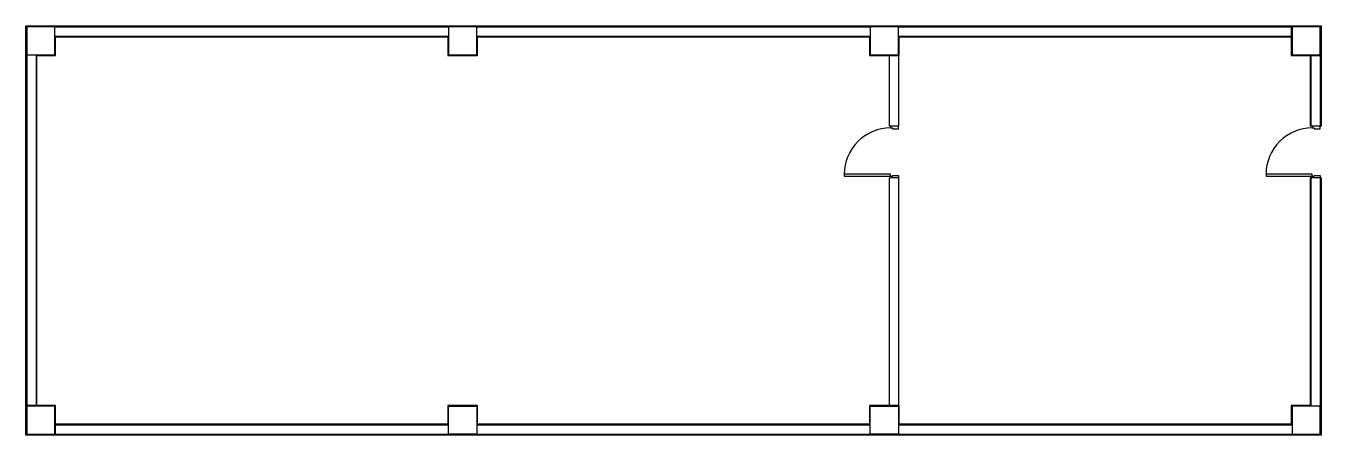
# Model space of a CAD drawing. Header units: millimetres. Extents: x 3277 to 30917, y 1449 to 10189.
import ezdxf

# ---------------------------------------------------------------- set-up
doc = ezdxf.new("R2010")
doc.units = ezdxf.units.MM
for name, color, linetype in [('AA-DWXM-DOOR', 4, 'Continuous'), ('AA-WAXM-CONC', 2, 'Continuous'), ('AA-WAXS-FIN1', 6, 'Continuous'), ('AA-XXXX-OPEN', 1, 'Continuous'), ('PBTEX', 4, 'Continuous')]:
    doc.layers.add(name, color=color, linetype=linetype)

# ---------------------------------------------------------------- blocks, each defined once
blk = doc.blocks.new('PD-01')
at = {"layer": 'AA-DWXM-DOOR'}
blk.add_lwpolyline([(30, 1155), (30, 170), (75, 170), (75, 1155), (30, 1155)], dxfattribs=at)
for points in [[(45, 0), (-5, 0), (-5, 170), (30, 170), (30, 125), (45, 125)], [(1095, 0), (1095, 170), (1060, 170), (1060, 125), (1045, 125), (1045, 0)]]:
    blk.add_lwpolyline(points, close=True, dxfattribs=at)
at = {"layer": 'AA-XXXX-OPEN'}
blk.add_arc((75, 170), 985, 360, 90, dxfattribs=at)

msp = doc.modelspace()

# ---------------------------------------------------------------- linework, layer by layer
at = {"layer": 'AA-WAXM-CONC'}
for p, q in [((3897, 10169), (12297, 10169)), ((3897, 9969), (12297, 9969)), ((12897, 10169), (21297, 10169)), ((12897, 9969), (21297, 9969)), ((21897, 10169), (30297, 10169)), ((21897, 9969), (30297, 9969)), ((3297, 9569), (3297, 2069)), ((3497, 9569), (3497, 2069)), ((21697, 9569), (21697, 8044)), ((21897, 9569), (21897, 8044)), ((30697, 9569), (30697, 8044)), ((30897, 9569), (30897, 8044)), ((21897, 8044), (21697, 8044)), ((30897, 8044), (30697, 8044)), ((21697, 6944), (21697, 2069)), ((21897, 6944), (21897, 2069)), ((30697, 6944), (30697, 2069)), ((30897, 6944), (30697, 6944)), ((30897, 6944), (30897, 2069)), ((3897, 1669), (12297, 1669)), ((12897, 1669), (21297, 1669)), ((21897, 1669), (30297, 1669)), ((3897, 1469), (12297, 1469)), ((12897, 1469), (21297, 1469)), ((21897, 1469), (30297, 1469))]:
    msp.add_line(p, q, dxfattribs=at)
at = {"layer": 'AA-WAXS-FIN1'}
for p, q in [((30697, 8044), (30682, 8044)), ((30917, 8044), (30897, 8044)), ((30697, 6944), (30682, 6944)), ((30917, 6944), (30897, 6944))]:
    msp.add_line(p, q, dxfattribs=at)
for points in [[(30917, 6944), (30917, 1449), (3277, 1449), (3277, 10189), (30917, 10189), (30917, 8044)], [(3912, 1454), (3912, 2084), (3512, 2084), (3512, 9554), (3912, 9554), (3912, 9954), (12282, 9954), (12282, 9554), (12912, 9554), (12912, 9954), (21282, 9954), (21282, 9554), (21912, 9554), (21912, 9954), (30282, 9954), (30282, 9554), (30912, 9554)], [(30282, 10184), (30282, 9554), (30682, 9554), (30682, 8044)], [(30682, 6944), (30682, 2084), (30282, 2084), (30282, 1684), (21912, 1684), (21912, 2084), (21282, 2084), (21282, 1684), (12912, 1684), (12912, 2084), (12282, 2084), (12282, 1684), (3912, 1684), (3912, 2084), (3282, 2084)]]:
    msp.add_lwpolyline(points, dxfattribs=at)
at = {"layer": 'PBTEX'}
for points in [[(3897, 10169), (3297, 10169), (3297, 9569), (3897, 9569)], [(12897, 10169), (12297, 10169), (12297, 9569), (12897, 9569)], [(21897, 10169), (21297, 10169), (21297, 9569), (21897, 9569)], [(30897, 10169), (30297, 10169), (30297, 9569), (30897, 9569)], [(3897, 2069), (3297, 2069), (3297, 1469), (3897, 1469)], [(12897, 1469), (12297, 1469), (12297, 2069), (12897, 2069)], [(21897, 1469), (21297, 1469), (21297, 2069), (21897, 2069)], [(30897, 2069), (30297, 2069), (30297, 1469), (30897, 1469)]]:
    msp.add_lwpolyline(points, close=True, dxfattribs=at)

# ---------------------------------------------------------------- block references
at = {"layer": 'AA-DWXM-DOOR', "rotation": 90}
for p in [(21897, 6949), (30897, 6949)]:
    msp.add_blockref('PD-01', p, dxfattribs=at)

doc.saveas('drawing.dxf')
